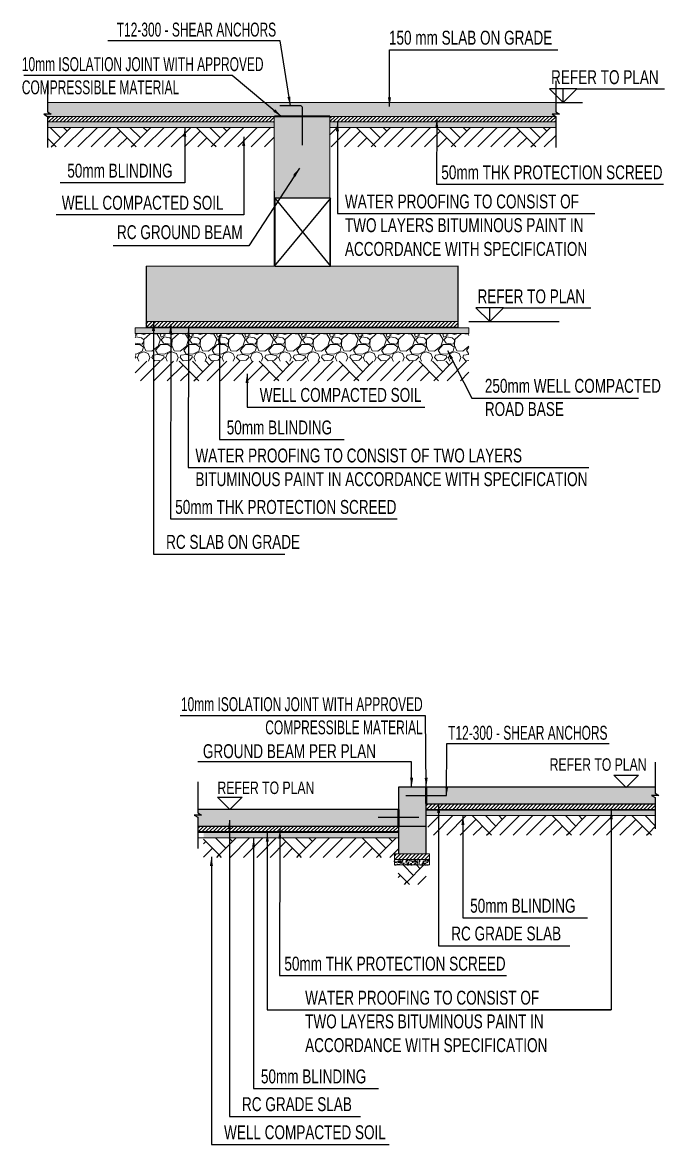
# Model space of a CAD drawing. Header units: millimetres. Extents: x 59041 to 244957, y 30807 to 119396.
# Drawn here: x 215394 to 232704, y 51933 to 82188 of the extents above; entities that cross this region are included whole.
import ezdxf

# ---------------------------------------------------------------- set-up
doc = ezdxf.new("R2010")
doc.units = ezdxf.units.MM
doc.header["$LTSCALE"] = 25
doc.linetypes.add('Dash Dot 3_16_', pattern=[7.9375, 4.7625, -1.5875, 0, -1.5875])
for name, color, linetype, lineweight in [('A-ANNO-DIMS', 211, 'Continuous', 9), ('A-FLOR-IDEN', 11, 'Continuous', 9), ('S-SLAB', 3, 'Continuous', 13)]:
    doc.layers.add(name, color=color, linetype=linetype, lineweight=lineweight)
for name, color, linetype in [('LOBBY.SECTIONS$0$S200G_ELEV_LVL', 7, 'Continuous'), ('S-DIM', 1, 'Continuous'), ('S200G_SECTIONS', 3, 'Continuous'), ('STR_COL_HATCH', 8, 'Continuous'), ('VOIDS', 3, 'Continuous'), ('WATER PROOF', 1, 'Continuous')]:
    doc.layers.add(name, color=color, linetype=linetype)
doc.styles.add('Arial Narrow_1', font='ARIALN.TTF', dxfattribs={"height": 50})
doc.styles.add('romans', font='romans__.ttf', dxfattribs={"width": 0.85, "height": 1.816751})
doc.dimstyles.new('DIM-50', dxfattribs={"dimscale": 0.05, "dimtxt": 2.5, "dimasz": 2.5, "dimexe": 2, "dimexo": 2, "dimgap": 1, "dimtad": 1, "dimdec": 0, "dimlfac": 1000, "dimzin": 0, "dimdsep": 46, "dimtxsty": 'romans', "dimblk": 'ARCHTICK', "dimcen": 1, "dimclrd": 1, "dimclre": 1, "dimclrt": 3, "dimadec": 0, "dimazin": 0, "dimtfac": 1, "dimtdec": 0, "dimtix": 1, "dimtmove": 1, "dimatfit": 3, "dimfxl": 1, "dimtolj": 1, "dimtzin": 0, "dimarcsym": 0})
pattern_1 = [(135, (142957.3, 78895.7), (-2155.261, 0), [1524, -1524]), (135, (143136.9, 79075.3), (-2155.261, 0), [1524, -1524]), (135, (143316.5, 79254.9), (-2155.261, 0), [1524, -1524]), (135, (143496.1, 79434.5), (-2155.261, 0), [1524, -1524]), (135, (143675.7, 79614.1), (-2155.261, 0), [1524, -1524]), (135, (143855.3, 79793.7), (-2155.261, 0), [1524, -1524]), (135, (144034.9, 79973.3), (-2155.261, 0), [1524, -1524]), (45, (141879.7, 79973.3), (2155.261, 0), [1524, -1524]), (45, (141700, 80152.9), (2155.261, 0), [1524, -1524]), (45, (141520.4, 80332.5), (2155.261, 0), [1524, -1524]), (45, (141340.8, 80512.1), (2155.261, 0), [1524, -1524]), (45, (141161.2, 80691.7), (2155.261, 0), [1524, -1524]), (45, (140981.6, 80871.3), (2155.261, 0), [1524, -1524]), (45, (140802, 81051), (2155.261, 0), [1524, -1524])]

# ---------------------------------------------------------------- blocks, each defined once
blk = doc.blocks.new('_ARCHTICK')
at = {"color": 0, "linetype": 'ByBlock', "const_width": 0.15}
blk.add_lwpolyline([(-0.5, -0.5), (0.5, 0.5)], dxfattribs=at)

msp = doc.modelspace()

# ---------------------------------------------------------------- hatches: boundary and pattern name
at = {"layer": 'A-ANNO-DIMS', "transparency": 33554559}
h = msp.add_hatch(dxfattribs=at)
h.set_pattern_fill('GRAVEL', color=8, scale=30)
h.set_pattern_definition([(228.012788, (45469.54, -16000.285), (-6096, -6858), [102.5164, -10149.145]), (184.969741, (45400.96, -16076.485), (9143.9999964, 762.0000434), [175.9214, -17416.2147]), (132.510447, (45225.7, -16091.725), (7620.000003, -8381.999997), [124.0445, -12280.4168]), (267.27369, (44928.52, -16282.225), (762.0000016, 15240), [160.2014, -15859.9312]), (292.833654, (44920.9, -16442.245), (-3810, 9144), [157.09, -15551.9423]), (357.27369, (44981.86, -16587.025), (-15240, 762.0000016), [160.2014, -15859.9312]), (37.69424, (45141.88, -16594.645), (-9905.9999996, -7620.0000006), [211.858, -20973.9346]), (72.255328, (45309.52, -16465.105), (5334.0000014, 16763.9999995), [200.0159, -19801.577]), (121.429566, (45370.48, -16274.605), (-6096.000001, 9905.9999995), [160.744, -15913.6637]), (175.23636, (45286.66, -16137.445), (8382, -762.000001), [183.514, -8992.181]), (222.397438, (45103.78, -16122.205), (-9143.9999997, -8382.0000003), [237.3234, -23495.0318]), (138.814075, (45682.9, -16289.845), (-5334, 4572), [81.0014, -8019.1697]), (171.469234, (45621.94, -16236.505), (9906, -1523.999998), [154.1046, -15256.3917]), (225, (45469.54, -16213.64), (-1e-13, -762), [107.7628, -969.868]), (203.19859, (45416.2, -16122.2), (3810, 1524), [58.0324, -5745.1867]), (291.80141, (45362.86, -16145.06), (-762, 2286), [82.0697, -4021.426]), (30.96376, (45393.34, -16221.26), (2286, 1524), [133.296, -4309.8894]), (161.56505, (45507.64, -16152.68), (1524, -762), [96.3861, -2313.2694]), (16.38954, (44920.9, -16145.065), (7620, 2286), [135.0264, -13367.648]), (70.346176, (45050.44, -16106.965), (-3048, -8382), [113.2797, -11214.6647]), (293.19859, (45507.64, -16000.28), (-1524, 3810), [116.064, -5687.155]), (343.61046, (45553.36, -16106.965), (-7620, 2285.9999995), [135.0264, -13367.648]), (339.443955, (44920.9, -16617.505), (-3810, 1524), [130.2106, -6380.3203]), (294.77514, (45042.82, -16663.225), (-3810.000005, 8381.999998), [109.1016, -10801.078]), (66.80141, (45515.26, -16762.28), (1524, 3810), [116.064, -5687.155]), (17.354025, (45560.98, -16655.605), (-9906, -3048.000001), [127.7348, -12645.7128]), (69.443955, (45141.88, -16762.285), (-1524, -3810), [65.1053, -6445.4256]), (101.30993, (45469.54, -16762.28), (-762, 3048), [38.8544, -3846.5985]), (165.96376, (45461.92, -16724.18), (2286, -762), [157.09, -2984.7164]), (186.009006, (45309.52, -16686.085), (7620, 762.0000004), [145.58, -14412.4095]), (303.69007, (45393.34, -16289.84), (-762, 1524), [109.8972, -2637.533]), (353.157227, (45454.3, -16381.285), (12954, -1523.9999993), [191.867, -18994.8027]), (60.945396, (45644.8, -16404.145), (-3048, -5334), [78.4525, -7766.8177]), (90, (45682.9, -16335.6), (-762, 762), [45.72, -716.28]), (120.256437, (45294.28, -16663.225), (3048, -5334), [105.86, -10480.1822]), (48.012787, (45240.94, -16571.785), (6096, 6858), [205.0329, -10046.6287]), (0, (45378.1, -16419.4), (762, 762), [198.12, -563.88]), (325.304846, (45576.22, -16419.385), (7620.000003, -5333.999996), [120.483, -11927.795]), (254.054604, (45675.28, -16487.96), (-762, -3048), [110.9487, -5436.495]), (207.645975, (45644.8, -16594.645), (-14478.0000005, -7619.999999), [180.6435, -17883.7393]), (175.426079, (45484.78, -16678.465), (-9906, 762), [191.1088, -18919.754])])
h.paths.add_polyline_path([(218431.9, 73801.1), (227431.9, 73801.1), (227431.9, 73051.1), (218431.9, 73051.1)])
at = {"layer": 'STR_COL_HATCH'}
h = msp.add_hatch(color=256, dxfattribs=at)
h.dxf.hatch_style = 1
h.paths.add_polyline_path([(216066.2, 80030.9), (216066.2, 79773.7), (216165.3, 79714.8), (215967, 79714.8), (216066.2, 79655.9), (229772.6, 79655.9), (229673.5, 79714.8), (229871.8, 79714.8), (229772.6, 79773.7), (229772.6, 80030.9)])
h = msp.add_hatch(dxfattribs=at)
h.set_pattern_fill('ANSI31', color=256, scale=22.5, style=0)
h.paths.add_polyline_path([(229773.1, 79655.9), (223681.9, 79655.9), (223681.9, 79505.9), (229773.1, 79505.9)])
h.paths.add_polyline_path([(222181.9, 79655.9), (216066.6, 79655.9), (216066.6, 79505.9), (222181.9, 79505.9)])
h = msp.add_hatch(color=256, dxfattribs=at)
h.dxf.hatch_style = 1
h.paths.add_polyline_path([(227131.9, 74121.1), (227131.9, 75621.1), (223694.4, 75621.1), (223681.9, 75621.1), (222194.4, 75621.1), (218744.4, 75621.1), (218744.4, 74121.1)])
h.paths.add_polyline_path([(222194.4, 75636.1), (222194.4, 75636.2), (222194.4, 77451), (223681.9, 77451), (223681.9, 79655.9), (222181.9, 79655.9), (222181.9, 79505.9)])
h = msp.add_hatch(dxfattribs=at)
h.set_pattern_fill('AR-PARQ1', color=256, scale=5, angle=45)
h.set_pattern_definition(pattern_1)
h.paths.add_polyline_path([(222169.4, 79355.9), (222109.4, 79355.9), (216066.2, 79355.9), (216066.2, 78830.9), (222169.4, 78830.9)])
h = msp.add_hatch(dxfattribs=at)
h.set_pattern_fill('AR-CONC', color=256, angle=45, style=0)
h.paths.add_polyline_path([(229773.1, 79505.9), (223681.9, 79505.9), (223681.9, 79355.9), (229773.1, 79355.9)])
h.paths.add_polyline_path([(222181.9, 79505.9), (216066.6, 79505.9), (216066.6, 79355.9), (222181.9, 79355.9)])
h = msp.add_hatch(dxfattribs=at)
h.set_pattern_fill('AR-PARQ1', color=256, scale=5, angle=45)
h.set_pattern_definition(pattern_1)
h.paths.add_polyline_path([(229772.6, 79355.9), (223729.4, 79355.9), (223669.4, 79355.9), (223669.4, 78830.9), (229772.6, 78830.9)])
h = msp.add_hatch(dxfattribs=at)
h.set_pattern_fill('AR-CONC', color=256, scale=22.5, angle=45, style=0)
h.set_pattern_definition([(95, (533627.29, 279247.45), (124.0992, 104.131593), [16.875, -185.625]), (40, (533627.29, 279247.45), (-141.74824, 97.597834), [13.5, -148.5]), (145.451444, (533637.63, 279256.13), (-17.64904, 201.729425), [14.34154, -157.756975]), (91.1842, (533595.47, 279279.27), (196.13101, 143.4631), [25.3125, -278.4375]), (141.635635, (533611.8, 279291.22), (-6.27752, 303.68513), [21.51233, -236.6356]), (36.184164, (533595.47, 279279.27), (-6.27752, 303.68513), [20.25, -222.75]), (66, (533619.33, 279287.22), (159.023604, 30.911057), [16.875, -185.625]), (11, (533619.33, 279287.22), (-76.65943, 154.0819), [13.5, -148.5]), (116.451445, (533632.58, 279289.8), (82.36417, 184.992954), [14.34154, -157.756975]), (82.5, (533627.286, 279247.45), (-51.028467, 54.897709), [0, -146.7, 0, -150.75, 0, -149.0625]), (52.5, (533627.286, 279247.45), (-20.896412, 104.604626), [0, -85.95, 0, -143.325, 0, -56.8125]), (12.5, (533591.807, 279211.97), (88.519088, 81.342171), [0, -56.25, 0, -175.5, 0, -232.875]), (2.5, (533575.9, 279196.06), (76.857746, 108.710957), [0, -73.125, 0, -116.55, 0, -165.375])])
h.paths.add_polyline_path([(227431.9, 73951.1), (218431.9, 73951.1), (218431.9, 73801.1), (227431.9, 73801.1)])
h = msp.add_hatch(dxfattribs=at)
h.set_pattern_fill('ANSI31', color=256, scale=22.5, style=0)
h.set_pattern_definition([(45, (167798.92, 77485.88), (-50.51394, 50.51394), [])])
h.paths.add_polyline_path([(227131.9, 74121.1), (218731.9, 74121.1), (218731.9, 73971.1), (227131.9, 73971.1)])
h = msp.add_hatch(dxfattribs=at)
h.set_pattern_fill('AR-PARQ1', color=256, scale=5, angle=45)
h.set_pattern_definition([(135, (146801.4, 72590.9), (-2155.261, 0), [1524, -1524]), (135, (146981, 72770.5), (-2155.261, 0), [1524, -1524]), (135, (147160.6, 72950.1), (-2155.261, 0), [1524, -1524]), (135, (147340.2, 73129.7), (-2155.261, 0), [1524, -1524]), (135, (147519.8, 73309.3), (-2155.261, 0), [1524, -1524]), (135, (147699.4, 73488.9), (-2155.261, 0), [1524, -1524]), (135, (147879, 73668.5), (-2155.261, 0), [1524, -1524]), (45, (145723.8, 73668.5), (2155.261, 0), [1524, -1524]), (45, (145544.2, 73848.1), (2155.261, 0), [1524, -1524]), (45, (145364.6, 74027.7), (2155.261, 0), [1524, -1524]), (45, (145185, 74207.3), (2155.261, 0), [1524, -1524]), (45, (145005.3, 74387), (2155.261, 0), [1524, -1524]), (45, (144825.7, 74566.5), (2155.261, 0), [1524, -1524]), (45, (144646.1, 74746.1), (2155.261, 0), [1524, -1524])])
h.paths.add_polyline_path([(227431.9, 73051.1), (225953.5, 73051.1), (218431.9, 73051.1), (218431.9, 72526.1), (227431.9, 72526.1)])
h = msp.add_hatch(color=256, dxfattribs=at)
h.dxf.hatch_style = 1
h.paths.add_polyline_path([(226279, 61571.3), (225529, 61571.3), (225529, 59771.3), (226279, 59771.3)])
h = msp.add_hatch(color=256, dxfattribs=at)
h.dxf.hatch_style = 1
h.paths.add_polyline_path([(232455.4, 61121.3), (232455.4, 61287.4), (232355.8, 61346.3), (232554, 61346.3), (232454.9, 61405.1), (232454.9, 61571.3), (231681.8, 61571.3), (231671.1, 61560.5), (231660.3, 61571.3), (226279, 61571.3), (226279, 61121.3)])
h = msp.add_hatch(dxfattribs=at)
h.set_pattern_fill('ANSI31', color=256, scale=22.499775, style=0)
h.set_pattern_definition([(45, (175346.52, 64486.02), (-50.51344, 50.51344), [])])
h.paths.add_polyline_path([(232454.9, 60971.3), (232454.9, 61121.3), (226279, 61121.3), (226279, 60971.3)])
h = msp.add_hatch(color=256, dxfattribs=at)
h.dxf.hatch_style = 1
h.paths.add_polyline_path([(220121.5, 60971.3), (220121.5, 60875.2), (220220.6, 60816.3), (220022.3, 60816.3), (220121.9, 60757.4), (220121.9, 60521.3), (225529, 60521.3), (225529, 60971.3)])
h = msp.add_hatch(dxfattribs=at)
h.set_pattern_fill('AR-CONC', color=256, scale=22.499775, angle=45, style=0)
h.set_pattern_definition([(95, (541471.22, 266245.57), (124.09796, 104.13055), [16.87483, -185.623144]), (40, (541471.22, 266245.57), (-141.74682, 97.59686), [13.499865, -148.498515]), (145.451444, (541481.57, 266254.25), (-17.64886, 201.72741), [14.3414, -157.7554]), (91.1842, (541439.4, 266277.4), (196.12905, 143.46167), [25.31225, -278.43472]), (141.635635, (541455.75, 266289.35), (-6.27745, 303.68209), [21.51211, -236.63323]), (36.184164, (541439.4, 266277.4), (-6.27745, 303.68209), [20.2498, -222.74777]), (66, (541463.27, 266285.35), (159.022013, 30.91075), [16.87483, -185.623144]), (11, (541463.27, 266285.35), (-76.65867, 154.08036), [13.499865, -148.498515]), (116.451445, (541476.52, 266287.93), (82.363346, 184.991104), [14.3414, -157.7554]), (82.5, (541471.224, 266245.575), (-51.027956, 54.89716), [0, -146.698533, 0, -150.748492, 0, -149.06101]), (52.5, (541471.224, 266245.575), (-20.896203, 104.60358), [0, -85.94914, 0, -143.323567, 0, -56.811932]), (12.5, (541435.746, 266210.096), (88.518202, 81.341358), [0, -56.249437, 0, -175.498245, 0, -232.872671]), (2.5, (541419.84, 266194.19), (76.856978, 108.70987), [0, -73.12427, 0, -116.548834, 0, -165.373346])])
h.paths.add_polyline_path([(232454.9, 60951.3), (226279, 60951.3), (226279, 60801.3), (232454.9, 60801.3)])
h = msp.add_hatch(dxfattribs=at)
h.set_pattern_fill('ANSI31', color=256, scale=22.499775, style=0)
h.set_pattern_definition([(45, (181522.42, 63886.05), (-50.51344, 50.51344), [])])
h.paths.add_polyline_path([(220121.5, 60521.3), (220121.5, 60371.3), (225529, 60371.3), (225529, 60521.3)])
h = msp.add_hatch(dxfattribs=at)
h.set_pattern_fill('AR-PARQ1', color=256, scale=4.99995, angle=45)
h.set_pattern_definition([(135, (154694.9, 60341), (-2155.24, 0), [1523.985, -1523.985]), (135, (154874.5, 60520.7), (-2155.24, 0), [1523.985, -1523.985]), (135, (155054.1, 60700.3), (-2155.24, 0), [1523.985, -1523.985]), (135, (155233.7, 60879.9), (-2155.24, 0), [1523.985, -1523.985]), (135, (155413.3, 61059.5), (-2155.24, 0), [1523.985, -1523.985]), (135, (155593, 61239.1), (-2155.24, 0), [1523.985, -1523.985]), (135, (155772.5, 61418.7), (-2155.24, 0), [1523.985, -1523.985]), (45, (153617.3, 61418.7), (2155.24, 0), [1523.985, -1523.985]), (45, (153437.7, 61598.3), (2155.24, 0), [1523.985, -1523.985]), (45, (153258.1, 61777.9), (2155.24, 0), [1523.985, -1523.985]), (45, (153078.5, 61957.5), (2155.24, 0), [1523.985, -1523.985]), (45, (152898.9, 62137.1), (2155.24, 0), [1523.985, -1523.985]), (45, (152719.3, 62316.7), (2155.24, 0), [1523.985, -1523.985]), (45, (152539.7, 62496.3), (2155.24, 0), [1523.985, -1523.985])])
h.paths.add_polyline_path([(232455.4, 60801.3), (230755, 60801.3), (226324.7, 60801.3), (226324.7, 60276.3), (232455.4, 60276.3)])
h = msp.add_hatch(dxfattribs=at)
h.set_pattern_fill('AR-CONC', color=256, scale=22.499775, angle=45, style=0)
h.set_pattern_definition([(95, (547647.13, 265645.6), (124.09796, 104.13055), [16.87483, -185.623144]), (40, (547647.13, 265645.6), (-141.74682, 97.59686), [13.499865, -148.498515]), (145.451444, (547657.47, 265654.28), (-17.64886, 201.72741), [14.3414, -157.7554]), (91.1842, (547615.3, 265677.42), (196.12905, 143.46167), [25.31225, -278.43472]), (141.635635, (547631.65, 265689.38), (-6.27745, 303.68209), [21.51211, -236.63323]), (36.184164, (547615.3, 265677.42), (-6.27745, 303.68209), [20.2498, -222.74777]), (66, (547639.17, 265685.38), (159.022013, 30.91075), [16.87483, -185.623144]), (11, (547639.17, 265685.38), (-76.65867, 154.08036), [13.499865, -148.498515]), (116.451445, (547652.42, 265687.95), (82.363346, 184.991104), [14.3414, -157.7554]), (82.5, (547647.127, 265645.603), (-51.027956, 54.89716), [0, -146.698533, 0, -150.748492, 0, -149.06101]), (52.5, (547647.13, 265645.6), (-20.896203, 104.60358), [0, -85.94914, 0, -143.323567, 0, -56.811932]), (12.5, (547611.65, 265610.125), (88.518202, 81.341358), [0, -56.249437, 0, -175.498245, 0, -232.872671]), (2.5, (547595.74, 265594.22), (76.856978, 108.70987), [0, -73.12427, 0, -116.548834, 0, -165.373346])])
h.paths.add_polyline_path([(220279.1, 60351.3), (225529, 60351.3), (225529, 60201.3), (220279.1, 60201.3)])
h = msp.add_hatch(dxfattribs=at)
h.set_pattern_fill('AR-PARQ1', color=256, scale=4.99995, angle=45)
h.set_pattern_definition([(135, (160349.4, 59741.1), (-2155.24, 0), [1523.985, -1523.985]), (135, (160529, 59920.7), (-2155.24, 0), [1523.985, -1523.985]), (135, (160708.6, 60100.3), (-2155.24, 0), [1523.985, -1523.985]), (135, (160888.2, 60279.9), (-2155.24, 0), [1523.985, -1523.985]), (135, (161067.8, 60459.5), (-2155.24, 0), [1523.985, -1523.985]), (135, (161247.4, 60639.1), (-2155.24, 0), [1523.985, -1523.985]), (135, (161427, 60818.7), (-2155.24, 0), [1523.985, -1523.985]), (45, (159271.8, 60818.7), (2155.24, 0), [1523.985, -1523.985]), (45, (159092.2, 60998.3), (2155.24, 0), [1523.985, -1523.985]), (45, (158912.6, 61177.9), (2155.24, 0), [1523.985, -1523.985]), (45, (158733, 61357.5), (2155.24, 0), [1523.985, -1523.985]), (45, (158553.4, 61537.1), (2155.24, 0), [1523.985, -1523.985]), (45, (158373.8, 61716.7), (2155.24, 0), [1523.985, -1523.985]), (45, (158194.2, 61896.3), (2155.24, 0), [1523.985, -1523.985])])
h.paths.add_polyline_path([(220273.9, 60201.3), (221457.5, 60201.3), (225529, 60201.3), (225529, 59676.3), (220273.9, 59676.3)])
h = msp.add_hatch(dxfattribs=at)
h.set_pattern_fill('ANSI31', color=256, scale=22.499775, style=0)
h.set_pattern_definition([(45, (182272.414, 63136.06), (-50.51344, 50.51344), [])])
h.paths.add_polyline_path([(225420.4, 59771.3), (225420.4, 59621.3), (226363.6, 59621.3), (226363.6, 59771.3)])
h = msp.add_hatch(dxfattribs=at)
h.set_pattern_fill('AR-CONC', color=256, scale=22.499775, angle=45, style=0)
h.set_pattern_definition([(95, (548481.75, 264915.61), (124.09796, 104.13055), [16.87483, -185.623144]), (40, (548481.75, 264915.61), (-141.74682, 97.59686), [13.499865, -148.498515]), (145.451444, (548492.1, 264924.29), (-17.64886, 201.72741), [14.3414, -157.7554]), (91.1842, (548449.94, 264947.43), (196.12905, 143.46167), [25.31225, -278.43472]), (141.635635, (548466.28, 264959.39), (-6.27745, 303.68209), [21.51211, -236.63323]), (36.184164, (548449.94, 264947.43), (-6.27745, 303.68209), [20.2498, -222.74777]), (66, (548473.8, 264955.39), (159.022013, 30.91075), [16.87483, -185.623144]), (11, (548473.8, 264955.39), (-76.65867, 154.08036), [13.499865, -148.498515]), (116.451445, (548487.05, 264957.96), (82.363346, 184.991104), [14.3414, -157.7554]), (82.5, (548481.755, 264915.61), (-51.027956, 54.89716), [0, -146.698533, 0, -150.748492, 0, -149.06101]), (52.5, (548481.755, 264915.61), (-20.896203, 104.60358), [0, -85.94914, 0, -143.323567, 0, -56.811932]), (12.5, (548446.276, 264880.13), (88.518202, 81.341358), [0, -56.249437, 0, -175.498245, 0, -232.872671]), (2.5, (548430.37, 264864.22), (76.856978, 108.70987), [0, -73.12427, 0, -116.548834, 0, -165.373346])])
h.paths.add_polyline_path([(225420.4, 59621.3), (226363.6, 59621.3), (226363.6, 59471.3), (225420.4, 59471.3)])
h = msp.add_hatch(dxfattribs=at)
h.set_pattern_fill('AR-PARQ1', color=256, scale=4.99995, angle=45)
h.set_pattern_definition([(135, (161099.4, 59011.1), (-2155.24, 0), [1523.985, -1523.985]), (135, (161279, 59190.7), (-2155.24, 0), [1523.985, -1523.985]), (135, (161458.6, 59370.3), (-2155.24, 0), [1523.985, -1523.985]), (135, (161638.2, 59549.9), (-2155.24, 0), [1523.985, -1523.985]), (135, (161817.8, 59729.5), (-2155.24, 0), [1523.985, -1523.985]), (135, (161997.4, 59909.1), (-2155.24, 0), [1523.985, -1523.985]), (135, (162177, 60088.7), (-2155.24, 0), [1523.985, -1523.985]), (45, (160021.8, 60088.7), (2155.24, 0), [1523.985, -1523.985]), (45, (159842.2, 60268.3), (2155.24, 0), [1523.985, -1523.985]), (45, (159662.6, 60447.9), (2155.24, 0), [1523.985, -1523.985]), (45, (159483, 60627.5), (2155.24, 0), [1523.985, -1523.985]), (45, (159303.4, 60807.1), (2155.24, 0), [1523.985, -1523.985]), (45, (159123.8, 60986.7), (2155.24, 0), [1523.985, -1523.985]), (45, (158944.2, 61166.3), (2155.24, 0), [1523.985, -1523.985])])
h.paths.add_polyline_path([(225523.5, 59471.3), (222207.5, 59471.3), (226279, 59471.3), (226279, 58946.3), (225523.5, 58946.3)])

# ---------------------------------------------------------------- linework, layer by layer
at = {"color": 1, "linetype": 'Continuous'}
for p, q in [((229972.8, 80030.9), (229972.8, 80400)), ((227989.7, 74121.1), (227989.7, 74490.2))]:
    msp.add_line(p, q, dxfattribs=at)
at = {"color": 3, "linetype": 'Continuous'}
for points in [[(229972.8, 80030.9), (230341.9, 80400), (229603.7, 80400), (229972.8, 80030.9)], [(227989.7, 74121.1), (228358.8, 74490.2), (227620.6, 74490.2), (227989.7, 74121.1)], [(231671.1, 61560.5), (231338.9, 61892.6), (232003.2, 61892.6), (231671.1, 61560.5)], [(220982.1, 60971.3), (220649.9, 61303.5), (221314.2, 61303.5), (220982.1, 60971.3)]]:
    msp.add_lwpolyline(points, dxfattribs=at)
at = {"layer": 'LOBBY.SECTIONS$0$S200G_ELEV_LVL', "color": 3, "lineweight": -3}
for p, q in [((230341.9, 80400), (232704.2, 80400)), ((228358.8, 74490.2), (230721.1, 74490.2))]:
    msp.add_line(p, q, dxfattribs=at)
at = {"layer": 'S-DIM'}
for p, q in [((229762.1, 80030.9), (230491.1, 80030.9)), ((227431.9, 74121.1), (229866.5, 74121.1))]:
    msp.add_line(p, q, dxfattribs=at)
at = {"layer": 'S-SLAB'}
for p, q in [((222181.9, 79505.9), (216066.2, 79505.9)), ((222181.9, 79355.9), (216066.2, 79355.9)), ((229772.6, 79505.9), (223681.9, 79505.9)), ((229772.6, 79355.9), (223681.9, 79355.9))]:
    msp.add_line(p, q, dxfattribs=at)
for points in [[(216066.2, 79773.7), (216066.2, 80030.9), (229772.6, 80030.9)], [(229772.6, 79655.9), (216066.2, 79655.9), (216066.2, 79656.2)]]:
    msp.add_lwpolyline(points, dxfattribs=at)
msp.add_lwpolyline([(222181.9, 79655.9), (222181.9, 75621.1), (218731.9, 75621.1), (218731.9, 74121.1), (227131.9, 74121.1), (227131.9, 75621.1), (223681.9, 75621.1), (223681.9, 79655.9)], close=True, dxfattribs=at)
at = {"layer": 'S-SLAB', "color": 3}
for points in [[(218431.9, 73951.1), (227431.9, 73951.1), (227431.9, 73801.1), (218431.9, 73801.1)], [(218731.9, 74121.1), (227131.9, 74121.1), (227131.9, 73971.1), (218731.9, 73971.1)], [(226279, 61121.3), (232454.9, 61121.3), (232454.9, 60971.3), (226279, 60971.3)], [(226279, 60951.3), (232454.9, 60951.3), (232454.9, 60801.3), (226279, 60801.3)], [(225529, 60521.3), (220121.5, 60521.3), (220121.5, 60371.3), (225529, 60371.3)], [(225529, 60351.3), (220121.5, 60351.3), (220121.5, 60201.3), (225529, 60201.3)], [(226363.6, 59771.3), (225420.4, 59771.3), (225420.4, 59621.3), (226363.6, 59621.3)], [(226363.6, 59621.3), (225420.4, 59621.3), (225420.4, 59471.3), (226363.6, 59471.3)]]:
    msp.add_lwpolyline(points, close=True, dxfattribs=at)
at = {"layer": 'S200G_SECTIONS', "color": 10, "const_width": 60}
for points in [[(223681.9, 79655.9), (222181.9, 79655.9)], [(226279, 61571.3), (226279, 61121.3)], [(225529, 60971.3), (225529, 60521.3)]]:
    msp.add_lwpolyline(points, dxfattribs=at)
at = {"layer": 'VOIDS'}
for p, q in [((223694.4, 77451), (222181.9, 75621.1)), ((222194.4, 77451), (223694.4, 75621.1)), ((232454.9, 61571.3), (225529, 61571.3)), ((225529, 61571.3), (225529, 60521.3)), ((225529, 61571.3), (225529, 59771.3)), ((226279, 59771.3), (226279, 61571.3)), ((225730.5, 61341.4), (226827.4, 61341.4)), ((226279, 61121.3), (232454.9, 61121.3)), ((225529, 60971.3), (220121.5, 60971.3)), ((225529, 60971.3), (220121.5, 60971.3)), ((220121.5, 60521.3), (226279, 60521.3)), ((224980.6, 60760.9), (226077.4, 60760.9))]:
    msp.add_line(p, q, dxfattribs=at)
for points in [[(216066.2, 80614.8), (216066.2, 79773.7), (216165.3, 79714.8), (215967, 79714.8), (216066.6, 79655.9), (216066.6, 78814.8)], [(229772.6, 80614.8), (229772.6, 79773.7), (229871.8, 79714.8), (229673.5, 79714.8), (229773.1, 79655.9), (229773.1, 78814.8)], [(232454.9, 62246.2), (232454.9, 61405.1), (232554, 61346.3), (232355.8, 61346.3), (232455.4, 61287.4), (232455.4, 60446.3)], [(220121.5, 61716.3), (220121.5, 60875.2), (220220.6, 60816.3), (220022.3, 60816.3), (220121.9, 60757.4), (220121.9, 59916.3)]]:
    msp.add_lwpolyline(points, dxfattribs=at)
msp.add_lwpolyline([(222941.8, 78877.3), (222941.8, 79893.4, 0.4142136), (222896.8, 79938.4), (222335.5, 79938.4)], format="xyb", dxfattribs=at)
msp.add_lwpolyline([(222194.4, 75621.1), (223694.4, 75621.1), (223694.4, 77451), (222194.4, 77451)], close=True, dxfattribs=at)
at = {"layer": 'WATER PROOF', "color": 1, "linetype": 'Dash Dot 3_16_', "const_width": 20}
for points in [[(216066.2, 79505.9), (222181.9, 79505.9), (222194.4, 75621.1), (218744.4, 75621.1), (218744.4, 73961.1), (227119.4, 73961.1, 0.4142136), (227144.4, 73986.1), (227144.4, 75621.1), (223694.4, 75621.1), (223681.9, 79505.9), (229773.1, 79505.9)], [(226279, 60961.3), (226279, 60961.3), (226279, 60961.3), (226279, 60961.3), (226279, 59771.3), (226363.6, 59771.3), (226363.6, 59621.3), (225420.4, 59621.3), (225420.4, 59771.3), (225529, 59771.3), (225529, 60361.3), (220146.5, 60361.3, -0.4142136), (220121.5, 60386.3), (220146.5, 60361.3), (220146.5, 60361.3), (220146.5, 60361.3)], [(226279, 60961.3), (226279, 60961.3), (226279, 60961.3), (226279, 60961.3), (232429.9, 60961.3, 0.4142136), (232454.9, 60986.3), (232429.9, 60961.3), (232429.9, 60961.3), (232429.9, 60961.3)]]:
    msp.add_lwpolyline(points, format="xyb", dxfattribs=at)

# ---------------------------------------------------------------- texts
at = {"layer": 'A-FLOR-IDEN', "lineweight": 20, "style": 'Arial Narrow_1', "width": 0.85}
for s, height, p in [('150 mm SLAB ON GRADE', 375, (225273.9, 81589.4)), ('REFER TO PLAN', 375, (229644.9, 80525.4)), ('50mm BLINDING', 375, (216603.1, 78004.6)), ('50mm THK PROTECTION SCREED ', 374.996, (226686.1, 77959.4)), ('WELL COMPACTED SOIL', 375, (216454.5, 77138.7)), ('RC GROUND BEAM', 375, (217943.3, 76345.8)), ('REFER TO PLAN', 375, (227661.8, 74615.6)), ('WELL COMPACTED SOIL', 374.996, (221790.2, 71957.9)), ('50mm BLINDING', 374.996, (220900.9, 71081.1)), ('WATER PROOFING TO CONSIST OF TWO LAYERS ', 374.996, (220057.8, 70325.3)), ('BITUMINOUS PAINT IN ACCORDANCE WITH SPECIFICATION ', 374.996, (220057.8, 69685.7)), ('50mm THK PROTECTION SCREED ', 374.996, (219512.7, 68937.7)), ('RC SLAB ON GRADE', 374.996, (219267.3, 67994.8)), ('GROUND BEAM PER PLAN', 374.996, (220258.3, 62351.9)), ('REFER TO PLAN', 337.497, (229607.5, 62010.7)), ('REFER TO PLAN', 337.497, (220651.9, 61384)), ('50mm BLINDING', 374.996, (227464.1, 58185.1)), ('RC GRADE SLAB', 374.996, (226954.5, 57435.8)), ('50mm THK PROTECTION SCREED ', 374.996, (222455.3, 56623.7)), ('50mm BLINDING', 374.996, (221822.6, 53583.3)), ('RC GRADE SLAB', 374.996, (221313, 52834)), ('WELL COMPACTED SOIL', 374.996, (220828.8, 52076.9))]:
    msp.add_text(s, height=height, dxfattribs=at).set_placement(p)
at = {"layer": 'A-FLOR-IDEN', "lineweight": 20, "attachment_point": 1, "style": 'Arial Narrow_1'}
for s, insert, char_height, width in [('{\\W0.75;T12-300 - SHEAR ANCHORS}', (217936.7, 82182.7), 375, 7555.773), ('\\pxql;{\\W0.75;10mm ISOLATION JOINT WITH APPROVED COMPRESSIBLE MATERIAL}', (215377.6, 81251.3), 375, 7555.773), ('\\pxqr;{\\W0.75;10mm ISOLATION JOINT WITH APPROVED COMPRESSIBLE MATERIAL}', (218627.8, 63994.1), 374.996, 7555.698), ('{\\W0.75;T12-300 - SHEAR ANCHORS}', (226869.9, 63223), 374.996, 7555.698)]:
    msp.add_mtext(s, dxfattribs=dict(at, insert=insert, char_height=char_height, width=width))
at = {"layer": 'A-FLOR-IDEN', "attachment_point": 1, "line_spacing_factor": 1.02345, "style": 'Arial Narrow_1'}
for insert, char_height, width in [((224087.7, 77549.1), 375, 6593.077), ((223014.8, 56081.1), 374.996, 6603.74)]:
    msp.add_mtext('{\\W0.85;WATER PROOFING TO CONSIST OF TWO LAYERS BITUMINOUS PAINT IN ACCORDANCE WITH SPECIFICATION }', dxfattribs=dict(at, insert=insert, char_height=char_height, width=width))
at = {"layer": 'A-FLOR-IDEN', "insert": (227859.9, 72577.4), "char_height": 375, "width": 4966.821, "attachment_point": 1, "style": 'Arial Narrow_1'}
msp.add_mtext('{\\W0.85;250mm WELL COMPACTED ROAD BASE}', dxfattribs=at)

# ---------------------------------------------------------------- leaders
at = {"layer": 'S-DIM', "ltscale": 5}
for points, override in [([(222616.1, 79938.4), (222341.2, 81690.4), (217694.4, 81690.4)], {"dimasz": 5000, "dimtad": 0}), ([(225289, 79918.2), (225289, 81450.6), (229828.5, 81450.6)], {"dimasz": 5000, "dimtad": 0}), ([(222372.8, 79655.9), (221043.4, 80759), (215427.8, 80759)], {"dimasz": 5000, "dimtad": 0}), ([(226565.5, 79592.4), (226557.6, 77828.3), (232672.3, 77828.3)], {"dimasz": 5000, "dimgap": 1, "dimtad": 0}), ([(219770.3, 79355.9), (219770.3, 77865.7), (216407.5, 77865.7)], {"dimasz": 5000, "dimgap": 1, "dimtad": 0}), ([(223886.3, 79505.9), (223886.3, 77040.9), (230822.2, 77040.9)], {"dimasz": 5000, "dimgap": 1, "dimtad": 0}), ([(221358.2, 79105.4), (221358.2, 77001.3), (216303.5, 77001.3)], {"dimasz": 5000, "dimtad": 0}), ([(222860.4, 78260.9), (221493.6, 76166.2), (217841.5, 76166.2)], {"dimasz": 5000, "dimtad": 0}), ([(218926.9, 74121.1), (218926.9, 67851.2), (222463.5, 67851.2)], {"dimasz": 5000, "dimtad": 0}), ([(219389.9, 74049.3), (219384.2, 68806.5), (225498.9, 68806.5)], {"dimasz": 5000, "dimgap": 1, "dimtad": 0}), ([(219872.5, 73971.1), (219862.3, 70186.5), (230661.8, 70186.5)], {"dimasz": 5000, "dimgap": 1, "dimtad": 0}), ([(220705.4, 73754.2), (220705.4, 70942.3), (224068.1, 70942.3)], {"dimasz": 5000, "dimgap": 1, "dimtad": 0}), ([(226851.1, 73344.5), (227507.5, 72058.8), (231998.1, 72058.8)], {"dimasz": 5000, "dimtad": 0}), ([(221449.8, 72718.3), (221449.8, 71814.2), (226240.3, 71814.2)], {"dimasz": 5000, "dimtad": 0}), ([(226280.9, 61571.3), (226258.5, 63496.1), (219641.6, 63496.1)], {"dimasz": 5000, "dimtad": 0}), ([(226829.3, 61341.4), (226838.1, 62744.1), (231207, 62744.1)], {"dimasz": 5000, "dimtad": 0}), ([(225884.4, 61571.3), (225886.4, 62250.1), (220118, 62250.1)], {"dimasz": 5000, "dimtad": 0}), ([(226614.1, 61121.3), (226614.1, 57292.2), (230150.6, 57292.2)], {"dimasz": 5000, "dimtad": 0}), ([(231267.3, 60951.3), (231267.3, 55567.2), (227394.3, 55567.2)], {"dimasz": 5000, "dimgap": 1, "dimtad": 0}), ([(220972.6, 60682.7), (220972.6, 52690.4), (224509.1, 52690.4)], {"dimasz": 5000, "dimtad": 0}), ([(227268.5, 60801.3), (227268.5, 58046.3), (230631.3, 58046.3)], {"dimasz": 5000, "dimgap": 1, "dimtad": 0}), ([(221994.5, 60351.3), (221994.5, 55567.2), (231267.3, 55567.2)], {"dimasz": 5000, "dimgap": 1, "dimtad": 0}), ([(222334.7, 60435.1), (222326.8, 56492.5), (228441.5, 56492.5)], {"dimasz": 5000, "dimgap": 1, "dimtad": 0}), ([(221627.1, 60201.3), (221627.1, 53444.5), (224989.8, 53444.5)], {"dimasz": 5000, "dimgap": 1, "dimtad": 0}), ([(220488.4, 59692.7), (220488.4, 51933.3), (225278.9, 51933.3)], {"dimasz": 5000, "dimtad": 0})]:
    msp.add_leader(points, dimstyle='DIM-50', override=override, dxfattribs=at)

doc.saveas('drawing.dxf')
